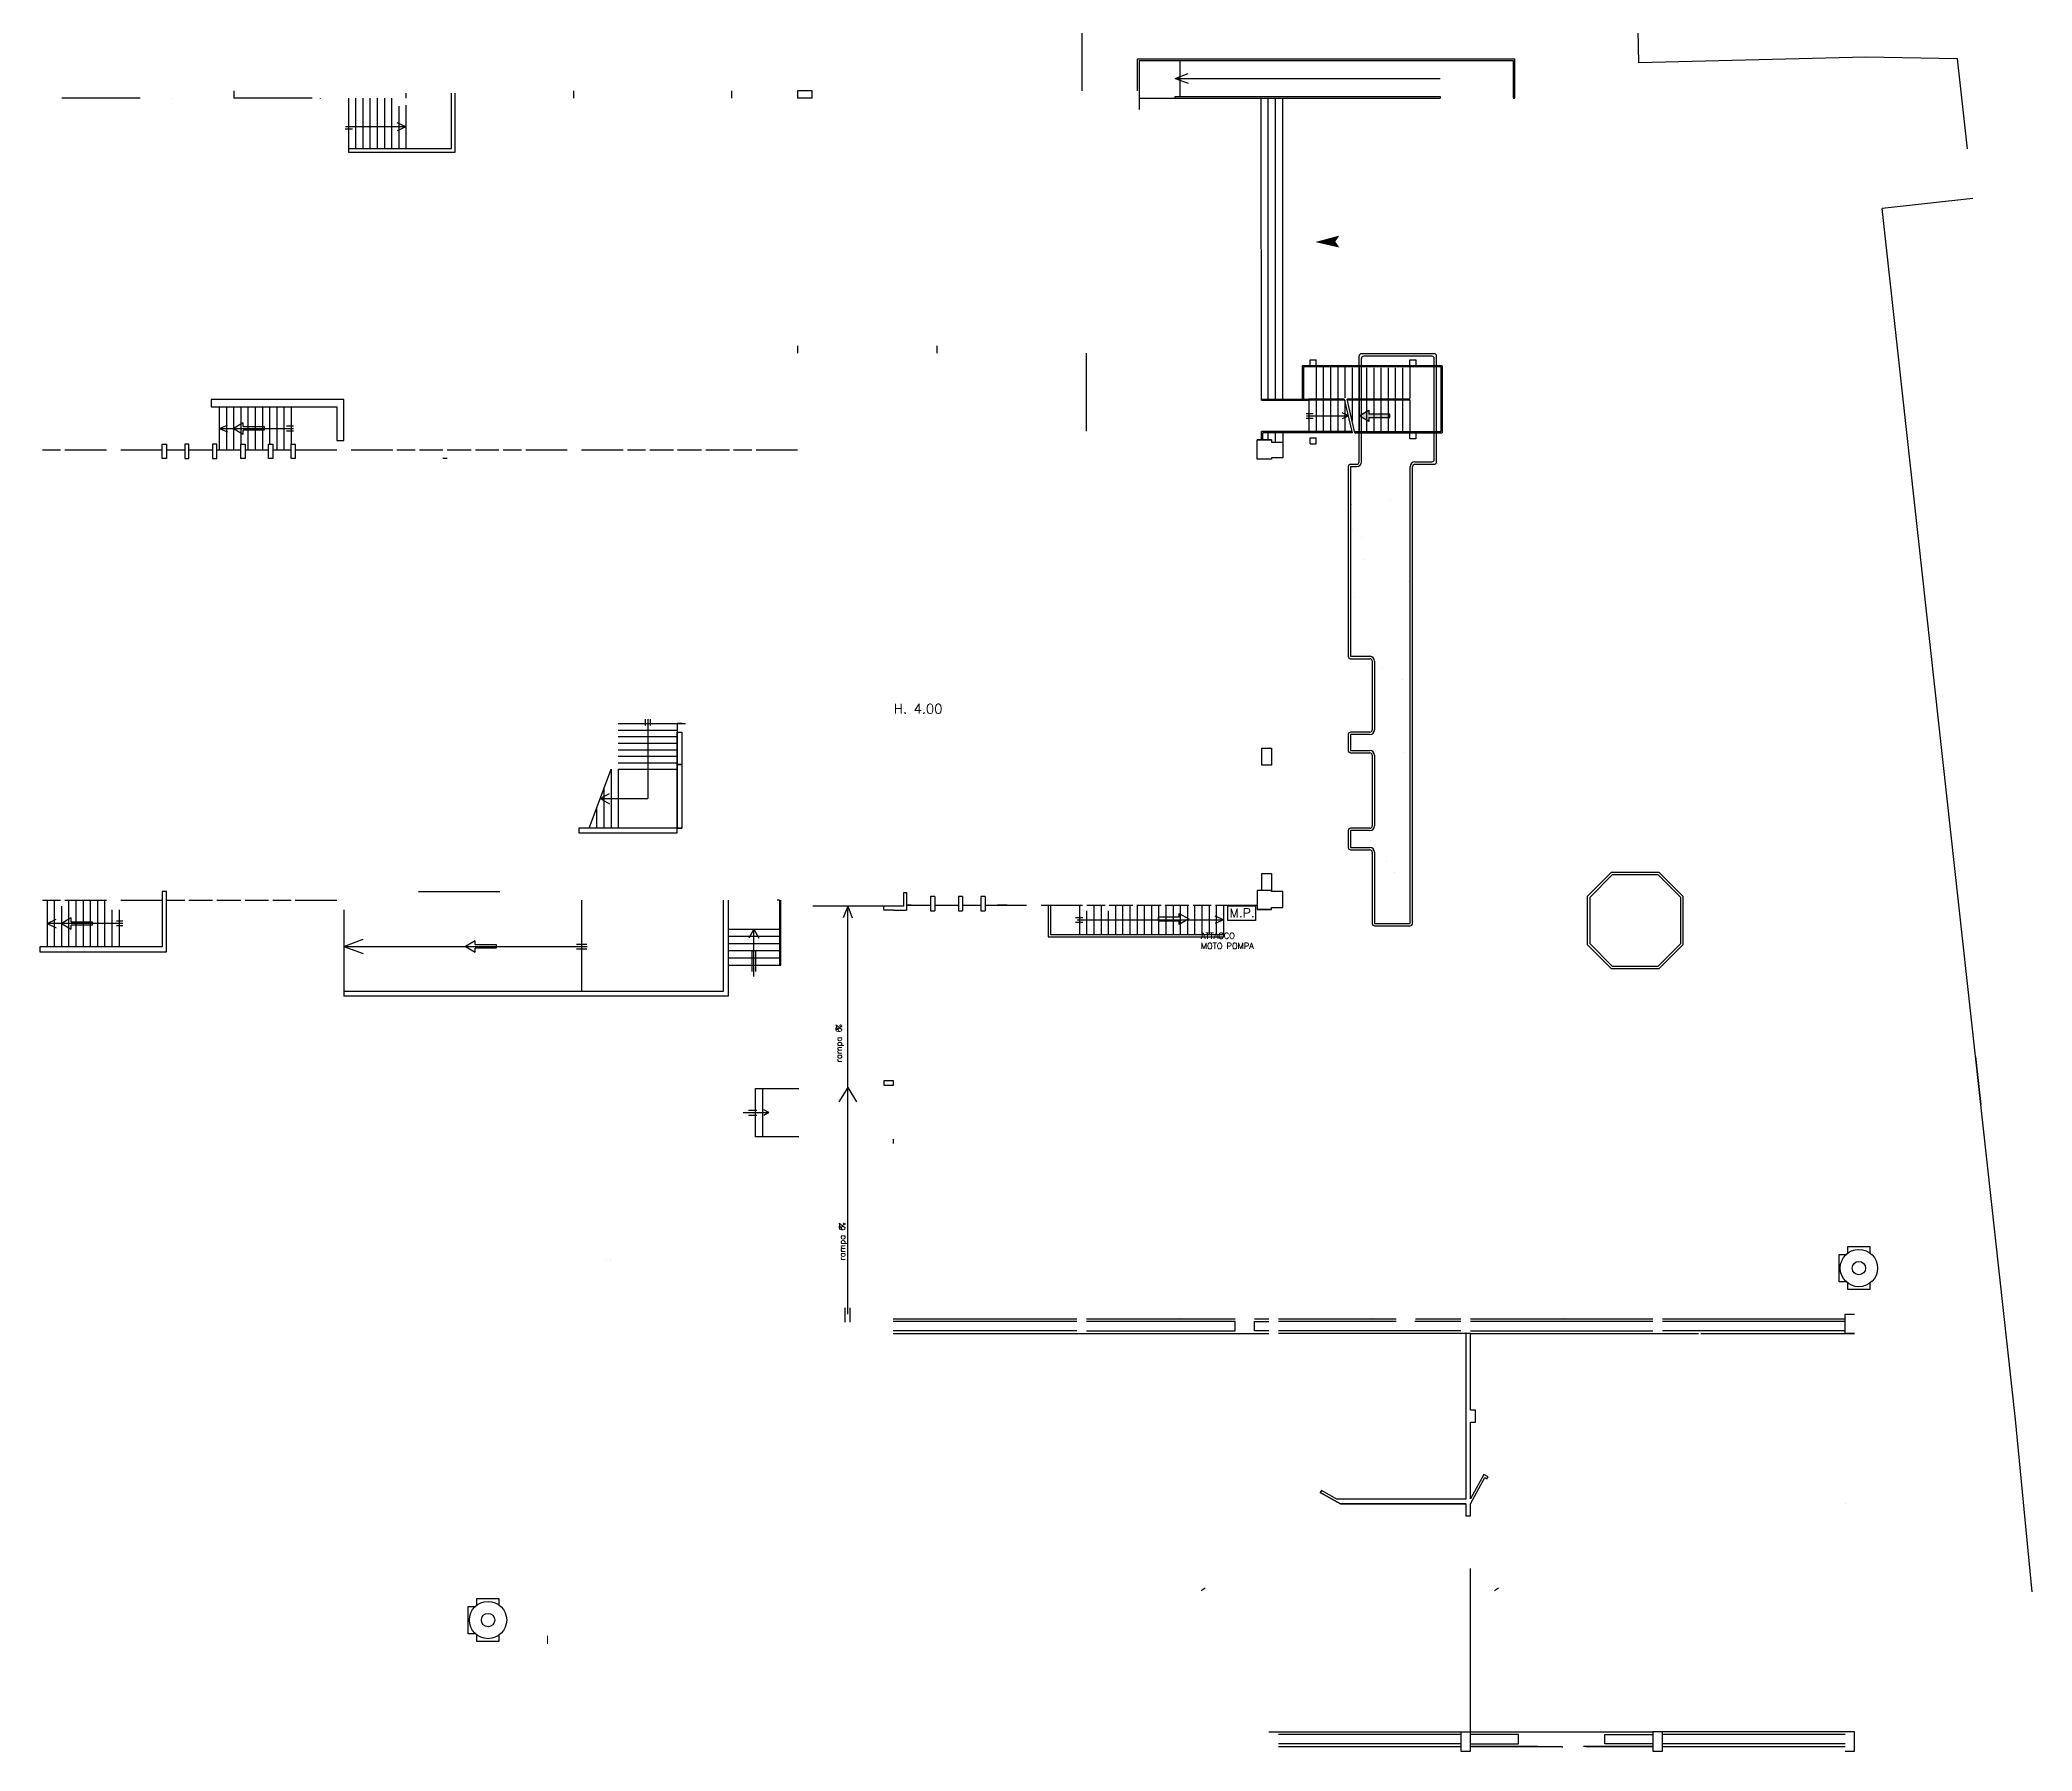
# Model space of a CAD drawing. Header units: millimetres. Extents: x 0 to 180329, y 0 to 340677.
# Drawn here: x 85783 to 168785, y 174437 to 245710 of the extents above; entities that cross this region are included whole.
import ezdxf
from ezdxf.lldxf.tags import DXFTag

# ---------------------------------------------------------------- set-up
doc = ezdxf.new("R2010")
doc.units = ezdxf.units.MM
doc.linetypes.add('CONTINUA', pattern=[0])
doc.layers.add('MURI', color=7, linetype='Continuous')
doc.layers.add('primoChimica', color=7, linetype='Continuous')
doc.styles.get("Standard").update_dxf_attribs({"font": 'txt_____.ttf'})
tags = doc.linetypes.add('NASCOSTA2', pattern=[0.1875, 0.125, -0.0625]).pattern_tags.tags
tags[6:7] = [DXFTag(74, 4), DXFTag(75, 0), DXFTag(340, '0'), DXFTag(46, 0.0), DXFTag(50, 0.0), DXFTag(44, 0.0), DXFTag(45, 0.0)]
tags[4:5] = [DXFTag(74, 4), DXFTag(75, 0), DXFTag(340, '0'), DXFTag(46, 0.0), DXFTag(50, 0.0), DXFTag(44, 0.0), DXFTag(45, 0.0)]

msp = doc.modelspace()

# ---------------------------------------------------------------- hatches: boundary and pattern name
at = {"transparency": 33554687}
for points in [[(139917, 237557), (138921, 237289), (139755, 237304)], [(139926, 237057), (138921, 237289), (139755, 237304)]]:
    msp.add_hatch(color=256, dxfattribs=at).paths.add_polyline_path(points)
at = {"linetype": 'CONTINUA', "transparency": 33554687}
msp.add_hatch(color=256, dxfattribs=at).paths.add_polyline_path([(141157, 230122), (141157, 230283), (140753, 230049), (141157, 229816), (141157, 229976), (142031, 229976), (142031, 230122)])

# ---------------------------------------------------------------- linework, layer by layer
at = {"color": 8, "linetype": 'Continuous', "transparency": 33554687}
for p, q in [((152402, 244759), (152191, 253539)), ((161850, 244991), (152402, 244759)), ((165680, 244917), (161850, 244991)), ((166094, 241168), (165680, 244917)), ((166320, 239104), (162543, 238689)), ((168087, 188252), (162543, 238689)), ((168785, 181066), (168087, 188252))]:
    msp.add_line(p, q, dxfattribs=at)
at = {"linetype": 'Continuous', "transparency": 33554687}
for p, q in [((129187, 246766), (129187, 243586)), ((131517, 243586), (131517, 244926)), ((131517, 244926), (147213, 244926)), ((131587, 244856), (131587, 243286)), ((131587, 244856), (147163, 244856)), ((133287, 243356), (133287, 244856)), ((133087, 244106), (133628, 244309)), ((133087, 244106), (133628, 243904)), ((133087, 244106), (144117, 244106)), ((89965, 243286), (86695, 243286)), ((93865, 243586), (93865, 243286)), ((97135, 243286), (93865, 243286)), ((98635, 243286), (98635, 241036)), ((98935, 243286), (98935, 241186)), ((99235, 243286), (99235, 241186)), ((99535, 243286), (99535, 241186)), ((99835, 243286), (99835, 241186)), ((100135, 243286), (100135, 241186)), ((100435, 243286), (100435, 241186)), ((101035, 243486), (101035, 243286)), ((102935, 241186), (102935, 243486)), ((103085, 241036), (103085, 243486)), ((108013, 243586), (108013, 243286)), ((114603, 243586), (114603, 243286)), ((117353, 243586), (117353, 243286)), ((117353, 243536), (117353, 243536)), ((117953, 243286), (117353, 243286)), ((117953, 243286), (117953, 243586)), ((133087, 243286), (133087, 243356)), ((133087, 243356), (144117, 243356)), ((133087, 243286), (144117, 243286)), ((136682, 230698), (136663, 243286)), ((136963, 230748), (136963, 243286)), ((137263, 230749), (137263, 243286)), ((137563, 230749), (137563, 243286)), ((100735, 242952), (100735, 241186)), ((101035, 242986), (101035, 241186)), ((98803, 241986), (98503, 241986)), ((101035, 242086), (98511, 242086)), ((101035, 242086), (100676, 242249)), ((101035, 242086), (100676, 241923)), ((98635, 241186), (102935, 241186)), ((98635, 241036), (103085, 241036)), ((117353, 232966), (117353, 232666)), ((123153, 232966), (123153, 232666)), ((93253, 230428), (93253, 228628)), ((93553, 230428), (93553, 228628)), ((93853, 230428), (93853, 228628)), ((94153, 230428), (94153, 228872)), ((94453, 230428), (94453, 228628)), ((94753, 230428), (94753, 228628)), ((95053, 230428), (95053, 228628)), ((95353, 230428), (95353, 228872)), ((95653, 230428), (95653, 228628)), ((95953, 230428), (95953, 228628)), ((96253, 230428), (96253, 228872)), ((93253, 229528), (93600, 229667)), ((93253, 229528), (93600, 229389)), ((93253, 229528), (96356, 229528)), ((96053, 229628), (96353, 229628)), ((96053, 229428), (96353, 229428)), ((136684, 229049), (136684, 229399)), ((136734, 229049), (136734, 229349)), ((136963, 229049), (136963, 229349)), ((137263, 228959), (137263, 229349)), ((85887, 228628), (86647, 228628)), ((86823, 228628), (88553, 228628)), ((89153, 228628), (90883, 228628)), ((90883, 228872), (91059, 228872)), ((91059, 228628), (91819, 228628)), ((91995, 228628), (92975, 228628)), ((94331, 228628), (95311, 228628)), ((95487, 228628), (96247, 228628)), ((96423, 228628), (98153, 228628)), ((98753, 228628), (100483, 228628)), ((100659, 228628), (101419, 228628)), ((101595, 228628), (102575, 228628)), ((102751, 228628), (103755, 228628)), ((103931, 228628), (104911, 228628)), ((105087, 228628), (105847, 228628)), ((106023, 228628), (107753, 228628)), ((108353, 228628), (110083, 228628)), ((110259, 228628), (111019, 228628)), ((111195, 228628), (112175, 228628)), ((112351, 228628), (113355, 228628)), ((113531, 228628), (114511, 228628)), ((114687, 228628), (115447, 228628)), ((115623, 228628), (117353, 228628)), ((101553, 210233), (104953, 210233)), ((121891, 210203), (121891, 209457)), ((122895, 210032), (122895, 209432)), ((123071, 210032), (122895, 210032)), ((123071, 210032), (123071, 209432)), ((124227, 210032), (124051, 210032)), ((124051, 210032), (124051, 209432)), ((124227, 210032), (124227, 209432)), ((124987, 210032), (124987, 209432)), ((125163, 210032), (124987, 210032)), ((125163, 210032), (125163, 209432)), ((85887, 209877), (86647, 209877)), ((86083, 209877), (86083, 207933)), ((86383, 209877), (86383, 207933)), ((86683, 209633), (86683, 207933)), ((86823, 209877), (88553, 209877)), ((86983, 209877), (86983, 207933)), ((87283, 209877), (87283, 207933)), ((87583, 209877), (87583, 207933)), ((87883, 209877), (87883, 207933)), ((88183, 209877), (88183, 207933)), ((88483, 209877), (88483, 207933)), ((88783, 209477), (88783, 207933)), ((89083, 209477), (89083, 207933)), ((89153, 209877), (90883, 209877)), ((91059, 209877), (91819, 209877)), ((91995, 209877), (92975, 209877)), ((93151, 209877), (94155, 209877)), ((94331, 209877), (95311, 209877)), ((95487, 209877), (96247, 209877)), ((96423, 209877), (98153, 209877)), ((98453, 209477), (98453, 205877)), ((108353, 209877), (108353, 206077)), ((114253, 209877), (114253, 206077)), ((114453, 209877), (114453, 205877)), ((116603, 209877), (116503, 209877)), ((116603, 209877), (116603, 207177)), ((116653, 207177), (116653, 209877)), ((120951, 209457), (120951, 209633)), ((121351, 209456), (120951, 209457)), ((121351, 209457), (121891, 209457)), ((121891, 209676), (122895, 209676)), ((122895, 209432), (123071, 209432)), ((123071, 209676), (124051, 209676)), ((124051, 209432), (124227, 209432)), ((124227, 209676), (124987, 209676)), ((124987, 209432), (125163, 209432)), ((125163, 209676), (126893, 209676)), ((127493, 209672), (129223, 209672)), ((129093, 209672), (129093, 208452)), ((129393, 209432), (129393, 208452)), ((129399, 209672), (130159, 209672)), ((129693, 209672), (129693, 208452)), ((129993, 209672), (129993, 208452)), ((130293, 209432), (130293, 208452)), ((130335, 209672), (131315, 209672)), ((130593, 209672), (130593, 208452)), ((130893, 209672), (130893, 208452)), ((131193, 209672), (131193, 208452)), ((131491, 209672), (132495, 209672)), ((131493, 209672), (131493, 208452)), ((131793, 209672), (131793, 208452)), ((132093, 209672), (132093, 208452)), ((132393, 209672), (132393, 208452)), ((132671, 209672), (133651, 209672)), ((132693, 209672), (132693, 208452)), ((132993, 209672), (132993, 208452)), ((133293, 209672), (133293, 208452)), ((133593, 209672), (133593, 208452)), ((133827, 209672), (134587, 209672)), ((135093, 209062), (134747, 209212)), ((134763, 209672), (136493, 209672)), ((86083, 208905), (86469, 209088)), ((89241, 208902), (86083, 208905)), ((86083, 208905), (86469, 208722)), ((89239, 209005), (88983, 209005)), ((89239, 208805), (88983, 208805)), ((115528, 208677), (115324, 208296)), ((115528, 206694), (115528, 208677)), ((115528, 208677), (115732, 208296)), ((128934, 209162), (129234, 209162)), ((128934, 208962), (129234, 208962)), ((128999, 209062), (135093, 209062)), ((135093, 209062), (134747, 208913)), ((98453, 207953), (99249, 208254)), ((98453, 207953), (99249, 207652)), ((98453, 207953), (108585, 207953)), ((108141, 208053), (108578, 208053)), ((108141, 207853), (108578, 207853)), ((116603, 207177), (116653, 207177)), ((114253, 206077), (98453, 206077)), ((114453, 205877), (98453, 205877)), ((160988, 191837), (160988, 192637)), ((160988, 192637), (161388, 192637)), ((121338, 191837), (136988, 191837)), ((129388, 192437), (135588, 192437)), ((136388, 192437), (136988, 192437)), ((137388, 192437), (142288, 192437)), ((143088, 192437), (144988, 192437)), ((145388, 192437), (152988, 192437)), ((153388, 192437), (160988, 192437)), ((154988, 191837), (161388, 191837)), ((161388, 191837), (160988, 191837)), ((161388, 175237), (152988, 175237)), ((161388, 174437), (161388, 175237)), ((137388, 174637), (144988, 174637)), ((153388, 174637), (160988, 174637)), ((160988, 174437), (161388, 174437))]:
    msp.add_line(p, q, dxfattribs=at)
at = {"linetype": 'CONTINUA', "transparency": 33554687}
for p, q in [((147163, 244856), (147163, 243286)), ((147213, 244926), (147213, 243286)), ((91288, 243286), (91279, 243277)), ((97468, 243286), (97455, 243273)), ((131587, 243286), (144117, 243286)), ((147163, 243286), (147213, 243286)), ((129387, 229416), (129387, 232666)), ((138703, 232386), (138953, 232386)), ((138703, 232136), (138703, 232386)), ((138703, 232136), (138953, 232136)), ((138953, 232136), (138953, 232386)), ((142853, 232386), (143103, 232386)), ((142853, 232136), (142853, 232386)), ((143103, 232136), (142853, 232136)), ((143103, 232386), (143103, 232136)), ((136681, 230748), (138653, 230749)), ((140141, 230749), (138653, 230749)), ((138953, 230799), (138953, 230749)), ((140465, 229349), (140141, 230749)), ((140565, 229349), (140241, 230749)), ((142853, 230699), (142853, 230799)), ((136682, 230699), (138653, 230699)), ((138534, 230149), (138834, 230149)), ((138534, 229949), (138834, 229949)), ((138560, 230049), (140303, 230049)), ((140153, 230699), (138653, 230699)), ((138653, 230699), (138653, 229399)), ((138953, 230699), (138953, 229399)), ((139253, 230699), (139253, 229399)), ((139553, 230699), (139553, 229399)), ((139853, 230699), (139853, 229399)), ((140303, 230049), (140035, 230170)), ((140303, 230049), (140035, 229928)), ((140153, 230699), (140153, 229399)), ((140453, 229399), (136684, 229399)), ((140465, 229349), (136734, 229349)), ((137563, 229349), (137563, 228959)), ((138703, 229129), (138953, 229129)), ((138703, 228879), (138703, 229129)), ((138953, 228879), (138953, 229129)), ((142853, 229349), (143103, 229349)), ((142853, 229099), (142853, 229349)), ((143103, 229099), (142853, 229099)), ((143103, 229349), (143103, 229099)), ((138703, 228879), (138953, 228879)), ((143002, 228321), (143002, 228321)), ((140293, 227936), (140293, 220036)), ((140393, 228036), (140643, 228036)), ((140393, 227936), (140643, 227936)), ((140393, 227936), (140393, 220036)), ((142873, 208914), (142873, 227936)), ((142973, 208914), (142973, 227936)), ((143073, 228136), (143773, 228136)), ((143073, 228036), (143873, 228036)), ((140424, 226342), (140424, 226342)), ((140441, 226347), (140441, 226347)), ((142067, 226561), (142067, 226561)), ((140463, 225301), (140463, 225301)), ((140831, 224963), (140831, 224963)), ((140927, 224061), (140927, 224061)), ((140550, 222489), (140550, 222489)), ((142822, 223139), (142822, 223139)), ((140393, 220036), (141193, 220036)), ((140393, 219936), (141193, 219936)), ((141293, 219836), (141293, 216976)), ((141393, 219836), (141393, 216976)), ((141699, 219590), (141699, 219590)), ((142542, 219053), (142542, 219053)), ((109883, 217232), (112683, 217232)), ((109883, 216961), (112333, 216961)), ((109883, 216690), (112333, 216690)), ((111008, 217423), (111008, 217151)), ((111108, 217422), (111108, 214108)), ((111208, 217423), (111208, 217151)), ((140293, 216776), (140293, 216116)), ((141193, 216876), (140393, 216876)), ((141193, 216776), (140393, 216776)), ((140393, 216776), (140393, 216116)), ((109883, 216418), (112333, 216418)), ((109883, 216147), (112333, 216147)), ((109883, 215875), (112333, 215875)), ((140393, 216116), (141193, 216116)), ((140393, 216016), (141193, 216016)), ((141293, 215916), (141293, 212976)), ((141393, 215916), (141393, 212976)), ((141412, 216118), (141412, 216118)), ((142649, 216033), (142649, 216033)), ((108663, 212883), (109578, 215333)), ((109578, 215333), (109578, 212883)), ((109883, 215604), (112333, 215604)), ((109883, 215333), (112333, 215333)), ((109883, 215333), (109883, 212883)), ((109120, 214108), (109513, 214327)), ((109273, 214516), (109273, 212883)), ((108968, 213699), (108968, 212883)), ((109120, 214108), (111108, 214108)), ((109120, 214108), (109513, 213888)), ((140293, 212776), (140293, 212076)), ((141193, 212876), (140393, 212876)), ((141193, 212776), (140393, 212776)), ((140393, 212776), (140393, 212076)), ((140393, 212076), (141193, 212076)), ((140393, 211976), (141193, 211976)), ((141293, 211876), (141293, 208914)), ((141393, 211876), (141393, 208914)), ((141893, 211508), (141893, 211508)), ((142215, 211046), (142215, 211046)), ((150251, 210037), (151251, 211037)), ((150351, 209996), (151292, 210937)), ((153251, 211037), (151251, 211037)), ((153210, 210937), (151292, 210937)), ((153210, 210937), (154151, 209996)), ((153251, 211037), (154251, 210037)), ((121784, 209633), (121784, 210203)), ((121784, 210203), (121891, 210203)), ((121891, 210033), (121891, 209457)), ((150251, 210037), (150251, 208037)), ((150351, 209996), (150351, 208079)), ((154151, 208079), (154151, 209996)), ((154251, 208037), (154251, 210037)), ((121784, 209633), (117991, 209633)), ((119438, 209633), (119256, 209145)), ((119438, 209633), (119619, 209145)), ((122077, 209675), (121891, 209675)), ((126077, 209675), (125677, 209675)), ((141393, 208914), (142873, 208914)), ((141393, 208814), (142873, 208814)), ((151251, 207037), (150251, 208037)), ((151292, 207137), (150351, 208079)), ((154151, 208079), (153210, 207137)), ((154251, 208037), (153251, 207037)), ((151251, 207037), (153251, 207037)), ((151292, 207137), (153210, 207137)), ((115596, 202029), (117406, 202029)), ((115596, 200029), (115596, 202029)), ((115906, 200029), (115906, 202029)), ((120945, 202349), (120945, 202169)), ((115088, 201029), (116156, 201029)), ((115305, 201129), (115654, 201129)), ((115305, 200929), (115654, 200929)), ((116156, 201029), (115946, 201144)), ((116156, 201029), (115946, 200915)), ((117406, 200029), (115596, 200029)), ((121343, 199741), (121343, 199921)), ((119338, 192302), (119338, 192904)), ((119538, 192302), (119538, 192904))]:
    msp.add_line(p, q, dxfattribs=at)
for p, q in [((131587, 243286), (131587, 242812)), ((131587, 242812), (131587, 242812, -100)), ((112333, 215533, 2020), (112533, 215533, 2020)), ((112333, 212883, 2020), (112333, 215533, 2020)), ((112333, 215533, 1120), (112333, 212883, 1120)), ((112533, 215533, 1120), (112333, 215533, 1120)), ((112333, 215533, 2020), (112333, 215533, 1120)), ((112333, 215533, 2020), (112533, 215533, 2020)), ((112333, 212883, 2020), (112333, 215533, 2020)), ((112333, 215533, 1120), (112333, 212883, 1120)), ((112333, 215533, 2020), (112333, 215533, 1120)), ((112533, 215533, 2020), (112533, 212883, 2020)), ((112533, 215533, 2020), (112533, 212883, 2020)), ((112333, 212883, 1120), (112533, 212883, 1120)), ((112333, 212883, 2020), (112333, 212883, 1120)), ((112333, 212883, 1120), (112533, 212883, 1120)), ((112333, 212883, 2020), (112333, 212883, 1120)), ((145388, 191937), (152988, 191937)), ((145388, 191837), (154888, 191837)), ((134170, 181126), (134338, 181234)), ((146379, 181126), (146548, 181234))]:
    msp.add_line(p, q)
at = {"transparency": 33554687}
for p, q in [((144117, 243356), (144117, 243286)), ((140743, 228136), (140743, 232535)), ((143873, 232635), (140843, 232635)), ((140843, 228136), (140843, 232435)), ((143773, 232535), (140943, 232535)), ((143873, 228236), (143873, 232435)), ((143973, 228136), (143973, 232535)), ((119438, 192637), (119438, 209633)), ((127793, 209672), (127793, 208352)), ((127893, 209672), (127893, 208452)), ((119438, 202077), (119075, 201482)), ((119438, 202077), (119800, 201482)), ((149236, 174592), (149145, 174637))]:
    msp.add_line(p, q, dxfattribs=at)
at = {"linetype": 'NASCOSTA2', "transparency": 33554687}
for p, q in [((138376, 232136), (138376, 230749)), ((144203, 232136), (138376, 232136)), ((138426, 232086), (138426, 230749)), ((144153, 232086), (138426, 232086)), ((138953, 232099), (138953, 230749)), ((139253, 232099), (139253, 230749)), ((139553, 232099), (139553, 230749)), ((139853, 232099), (139853, 230749)), ((140153, 232099), (140153, 230799)), ((140453, 232049), (140453, 230749)), ((140753, 232049), (140753, 230749)), ((141053, 232049), (141053, 230749)), ((141353, 232049), (141353, 230749)), ((141653, 232049), (141653, 230749)), ((141953, 232049), (141953, 230749)), ((142253, 232049), (142253, 230749)), ((142553, 232049), (142553, 230749)), ((142853, 232099), (142853, 230799)), ((144153, 232086), (144153, 229399)), ((144203, 232136), (144203, 229349)), ((142853, 230749), (140241, 230749)), ((142853, 230699), (140253, 230699)), ((140453, 230699), (140453, 229833)), ((140753, 230699), (140753, 229399)), ((141053, 230699), (141053, 229399)), ((141353, 230699), (141353, 229399)), ((141653, 230699), (141653, 229399)), ((141953, 230699), (141953, 229399)), ((142253, 230699), (142253, 229399)), ((142553, 230699), (142553, 229399)), ((142853, 230699), (142853, 229399)), ((140553, 229399), (144153, 229399)), ((140565, 229349), (144203, 229349)), ((128988, 192337), (121338, 192337)), ((128988, 191937), (121338, 191937)), ((142288, 192337), (137388, 192337)), ((144988, 191937), (137388, 191937)), ((144988, 192337), (143073, 192337)), ((152988, 192337), (145388, 192337)), ((160988, 192337), (153388, 192337)), ((160988, 191937), (153388, 191937)), ((144990, 175137), (137388, 175137)), ((160990, 175137), (153388, 175137)), ((144990, 174737), (137388, 174737)), ((160990, 174737), (153388, 174737))]:
    msp.add_line(p, q, dxfattribs=at)
at = {"color": 8, "linetype": 'CONTINUA', "transparency": 33554687}
for p, q in [((93253, 230726), (93131, 230726)), ((93151, 228628), (94155, 228628)), ((133893, 209672), (133893, 208452)), ((134193, 209672), (134193, 208452)), ((134493, 209672), (134493, 208452)), ((134793, 209672), (134793, 208452)), ((135093, 209672), (135093, 208452)), ((135273, 209637), (136435, 209637)), ((135273, 209028), (135273, 209637)), ((136435, 209637), (136435, 209028)), ((114453, 208677), (116603, 208677)), ((114453, 208377), (116603, 208377)), ((127793, 208352), (135093, 208352)), ((127893, 208452), (135093, 208452)), ((135093, 208452), (135093, 208352)), ((136435, 209028), (135273, 209028)), ((114453, 208077), (116603, 208077)), ((114453, 207777), (116603, 207777)), ((114453, 207477), (116603, 207477)), ((114453, 207177), (116603, 207177)), ((133212, 192437), (133258, 192460)), ((141212, 192437), (141258, 192460)), ((149212, 192437), (149258, 192460))]:
    msp.add_line(p, q, dxfattribs=at)
at = {"color": 1, "transparency": 33554687}
msp.add_line((166426, 203362), (166645, 201374), dxfattribs=at)
at = {"linetype": 'CONTINUA', "lineweight": 0, "transparency": 33554687}
for p, q in [((117406, 200029), (116266, 200029)), ((106938, 178903), (106938, 179233))]:
    msp.add_line(p, q, dxfattribs=at)
at = {"color": 0, "transparency": 33554687}
for p, q in [((160746, 193986), (160746, 195125)), ((160746, 195125), (161041, 195125)), ((161100, 195178), (161100, 195456)), ((161100, 195456), (162021, 195456)), ((162021, 195456), (162021, 195186)), ((161036, 193986), (160746, 193986)), ((161100, 193661), (161100, 193932)), ((162021, 193661), (161100, 193661)), ((162021, 193924), (162021, 193661)), ((103634, 180468), (103929, 180468)), ((103634, 179329), (103634, 180468)), ((103988, 180799), (104908, 180799)), ((103988, 180521), (103988, 180799)), ((104908, 180799), (104908, 180529)), ((103924, 179329), (103634, 179329)), ((103988, 179004), (103988, 179275)), ((104908, 179004), (103988, 179004)), ((104908, 179267), (104908, 179004))]:
    msp.add_line(p, q, dxfattribs=at)
at = {"linetype": 'Continuous'}
for p, q in [((145388, 174437), (145388, 182037)), ((136988, 175237), (144988, 175237)), ((144988, 175237), (144988, 174437)), ((144988, 174437), (145388, 174437))]:
    msp.add_line(p, q, dxfattribs=at)
at = {"transparency": 33554687, "const_width": 0.0001}
for points in [[(139917, 237557), (138921, 237289), (139755, 237304), (139755, 237304)], [(139926, 237057), (138921, 237289), (139755, 237304), (139755, 237304)]]:
    msp.add_lwpolyline(points, close=True, dxfattribs=at)
at = {"linetype": 'CONTINUA', "transparency": 33554687, "const_width": 0.0001}
msp.add_lwpolyline([(141157, 230122), (141157, 230283), (140753, 230049), (141157, 229816), (141157, 229976), (142031, 229976), (142031, 230122)], close=True, dxfattribs=at)
at = {"linetype": 'CONTINUA', "transparency": 33554687}
for points in [[(141157, 229976), (141157, 229816), (140753, 230049), (141157, 230283), (141157, 230122)], [(141157, 229976), (142031, 229976), (142031, 230122), (141157, 230122)], [(94257, 229601), (94257, 229761), (93853, 229528), (94257, 229294), (94257, 229455)], [(94257, 229601), (95131, 229601), (95131, 229455), (94257, 229455)], [(133245, 209168), (132371, 209168), (132371, 209022), (133245, 209022)], [(133245, 209168), (133245, 209328), (133650, 209095), (133245, 208862), (133245, 209022)], [(87087, 208977), (87087, 209138), (86683, 208904), (87087, 208671), (87087, 208831)], [(87087, 208977), (87961, 208977), (87961, 208831), (87087, 208831)], [(103924, 208026), (103924, 208186), (103519, 207953), (103924, 207719), (103924, 207880)], [(103924, 208026), (104798, 208026), (104798, 207880), (103924, 207880)], [(115455, 206904), (115455, 207778), (115601, 207778), (115601, 206904)], [(148188, 174637), (145388, 174637), (149221, 174637)]]:
    msp.add_lwpolyline(points, dxfattribs=at)
at = {"linetype": 'Continuous', "transparency": 33554687}
for points in [[(91995, 228272), (91995, 228872), (91819, 228872), (91819, 228272)], [(93151, 228272), (93151, 228872), (92975, 228872), (92975, 228272), (93151, 228272)], [(94155, 228272), (94155, 228872), (94331, 228872), (94331, 228272)], [(95311, 228272), (95311, 228872), (95487, 228872), (95487, 228272)], [(85783, 207733), (91059, 207733), (91059, 210233), (90883, 210233), (90883, 207933), (85783, 207933)], [(137093, 209487), (137093, 209577), (137563, 209577), (137563, 210237), (137093, 210237), (137093, 210287), (136493, 210287), (136493, 209487), (137093, 209487), (136493, 209487)]]:
    msp.add_lwpolyline(points, close=True, dxfattribs=at)
at = {"linetype": 'CONTINUA', "transparency": 33554687}
msp.add_lwpolyline([(137093, 229049), (136493, 229049), (137093, 229049), (137093, 228959), (137563, 228959), (137563, 228299), (137093, 228299), (137093, 228249), (136493, 228249), (136493, 229049)], close=True, dxfattribs=at)
at = {"linetype": 'Continuous', "transparency": 33554687}
for points in [[(121338, 192437), (128988, 192437)], [(144988, 175237), (152988, 175237), (152988, 174437), (153388, 174437), (153388, 175237)], [(150188, 174637), (152988, 174637), (150088, 174637)]]:
    msp.add_lwpolyline(points, dxfattribs=at)
at = {"linetype": 'NASCOSTA2', "transparency": 33554687}
for points in [[(129388, 191937), (135588, 191937), (135588, 192337), (129388, 192337)], [(136988, 191937), (136388, 191937), (136388, 192337), (136988, 192337)], [(145388, 174737), (147388, 174737), (147388, 175137), (145388, 175137)], [(152990, 174737), (150988, 174737), (150988, 175137), (152990, 175137)]]:
    msp.add_lwpolyline(points, dxfattribs=at)
msp.add_lwpolyline([(139975, 184737), (145188, 184737), (139975, 184737), (139124, 185203), (139975, 184737), (145188, 184737), (145188, 184237), (145388, 184237), (145388, 184737), (145984, 185827), (146072, 185779), (146120, 185867), (145944, 185963), (145388, 184945), (145388, 188137), (145588, 188137), (145588, 188637), (145388, 188637), (145388, 191837), (145188, 191837), (145188, 184937), (139818, 184937), (139172, 185291), (139124, 185203)], close=True)
msp.add_lwpolyline([(160990, 184737), (160988, 184737)])
at = {"color": 0, "transparency": 33554687}
for centre in [(161566, 194555), (104454, 179898)]:
    msp.add_circle(centre, 778, dxfattribs=at)
at = {"color": 0, "linetype": 'Continuous', "transparency": 33554687}
for centre in [(161566, 194555), (104454, 179898)]:
    msp.add_circle(centre, 278, dxfattribs=at)
at = {"transparency": 33554687}
for centre, start, end in [((140843, 232535), 90, 180), ((140943, 232435), 90, 180), ((143773, 232435), 0, 90), ((143873, 232535), 0, 90), ((143773, 228236), 270, 0)]:
    msp.add_arc(centre, 100, start, end, dxfattribs=at)
at = {"linetype": 'CONTINUA', "transparency": 33554687}
for centre, radius, start, end in [((140393, 227936), 100, 90, 180), ((140643, 228136), 100, 270, 0), ((140643, 228136), 200, 270, 0), ((143073, 227936), 200, 90, 180), ((143073, 227936), 100, 90, 180), ((143873, 228136), 100, 270, 0), ((140393, 220036), 100, 180, 270), ((141193, 219836), 200, 0, 90), ((141193, 219836), 100, 0, 90), ((140393, 216776), 100, 90, 180), ((141193, 216976), 100, 270, 0), ((141193, 216976), 200, 270, 0), ((140393, 216116), 100, 180, 270), ((141193, 215916), 200, 0, 90), ((141193, 215916), 100, 0, 90), ((140393, 212776), 100, 90, 180), ((141193, 212976), 100, 270, 0), ((141193, 212976), 200, 270, 0), ((140393, 212076), 100, 180, 270), ((141193, 211876), 200, 0, 90), ((141193, 211876), 100, 0, 90), ((141393, 208914), 100, 180, 270), ((142873, 208914), 100, 270, 0)]:
    msp.add_arc(centre, radius, start, end, dxfattribs=at)
at = {"layer": 'MURI'}
for p, q in [((117953, 243586), (117353, 243586)), ((102751, 228274), (102575, 228274)), ((145388, 191837), (137388, 191837))]:
    msp.add_line(p, q, dxfattribs=at)
at = {"layer": 'MURI', "color": 8, "linetype": 'Continuous', "transparency": 33554687}
for p, q in [((109381, 194933), (109381, 194933)), ((109541, 194933), (109541, 194933))]:
    msp.add_line(p, q, dxfattribs=at)
at = {"layer": 'MURI'}
for points in [[(92918, 230428), (98153, 230428), (98153, 229028), (98453, 229028), (98453, 230728), (92918, 230728)], [(91059, 228872), (91059, 228272), (90883, 228272), (90883, 228872)], [(96423, 228872), (96423, 228272), (96247, 228272), (96247, 228872)], [(112533, 212883), (112333, 212883), (112333, 216882), (112533, 216882), (112533, 212883)], [(112333, 212883), (108233, 212883), (108233, 212683), (112333, 212683), (112333, 212883)]]:
    msp.add_lwpolyline(points, close=True, dxfattribs=at)
for points in [[(137093, 216204), (137093, 215504), (136693, 215504), (136693, 216204), (137093, 216204)], [(137093, 210987), (137093, 210287), (136693, 210287), (136693, 210987), (137093, 210987)], [(120945, 202169), (121345, 202169), (121345, 202349), (120945, 202349)]]:
    msp.add_lwpolyline(points, dxfattribs=at)
at = {"layer": 'primoChimica'}
for p, q in [((112333, 217232), (112333, 217232, 90)), ((112333, 217232), (112333, 217232, 900)), ((112533, 217232, 900), (112333, 217232, 900)), ((112333, 217232, 900), (112333, 215533, 2020)), ((112333, 215533, 1120), (112333, 215533, 2020)), ((112333, 215533, 2020), (112333, 212883, 2020)), ((112333, 215533, 2020), (112533, 215533, 2020)), ((112533, 215533, 2020), (112533, 215533, 2020))]:
    msp.add_line(p, q, dxfattribs=at)

# ---------------------------------------------------------------- texts
at = {"transparency": 33554687}
msp.add_text('H. 4.00', height=400, dxfattribs=at).set_placement((121364, 217651))
at = {"color": 8, "linetype": 'CONTINUA', "transparency": 33554687}
for s, height, p in [('M.P.', 375, (135350, 209163)), ('ATTACCO ', 250, (134152, 208272)), ('MOTO POMPA', 250, (134152, 207847))]:
    msp.add_text(s, height=height, dxfattribs=at).set_placement(p)
at = {"transparency": 33554687}
for s, p in [('%', (119192, 204457)), ('rampa 6', (119192, 203122)), ('%', (119330, 196201)), ('rampa 6', (119330, 194866))]:
    msp.add_text(s, height=250, rotation=90, dxfattribs=at).set_placement(p)

doc.saveas('drawing.dxf')
